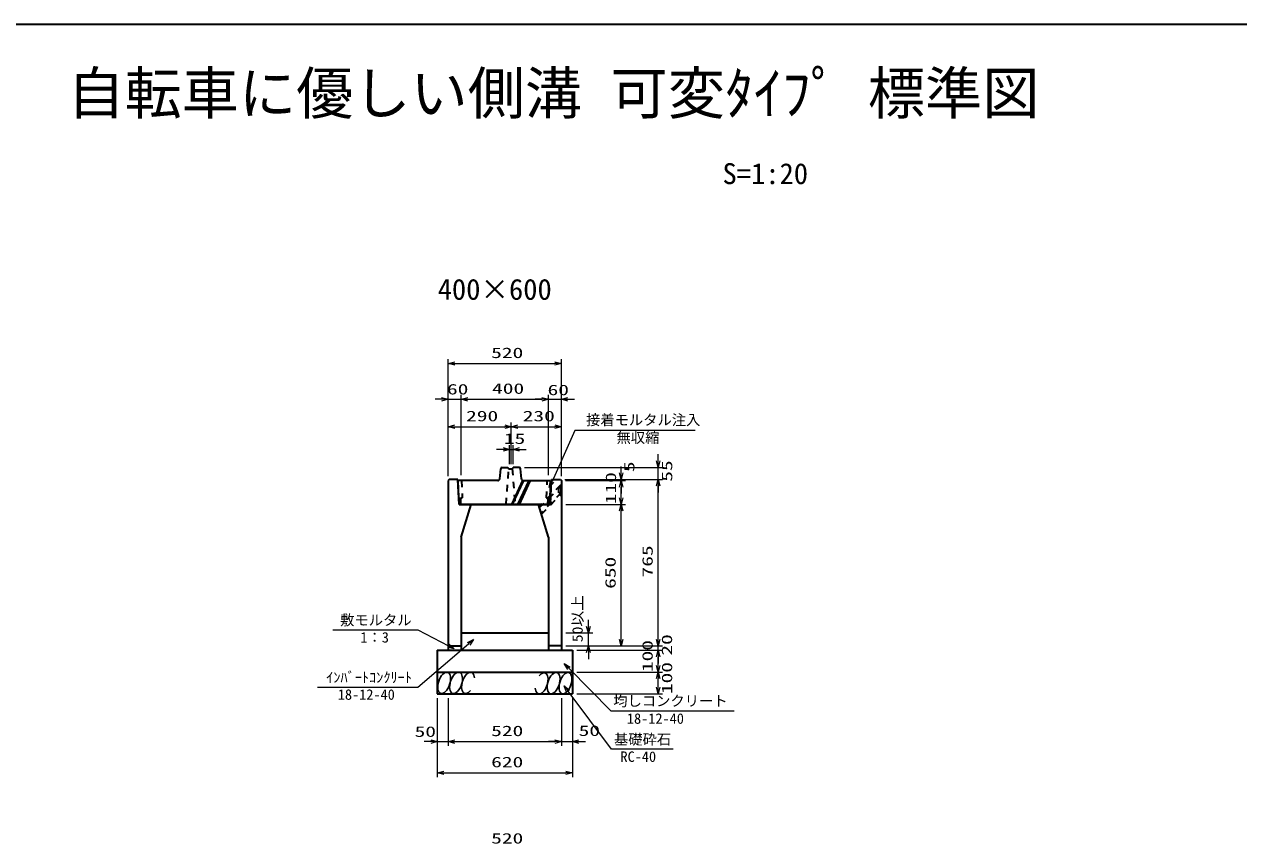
# Model space of a CAD drawing. Units: millimetres on the paper. Extents: x 15 to 1219, y 10 to 859.
# Drawn here: x 500.1 to 778.8, y 670.4 to 858.6 of the extents above; entities that cross this region are included whole.
import ezdxf
from ezdxf.enums import TextEntityAlignment as Align

# ---------------------------------------------------------------- set-up
doc = ezdxf.new("R2010")
doc.units = ezdxf.units.MM
doc.linetypes.add('USER1', pattern=[3, 1.5, -1.5])
for name, color, linetype, lineweight in [('D-STR-DIM（寸法）', 7, 'Continuous', 13), ('D-STR-HTXT(均しCON-旗)', 7, 'Continuous', 13), ('D-STR-HTXT(基礎砕石-旗)', 7, 'Continuous', 13), ('D-STR-HTXT（旗上げ）', 7, 'Continuous', 13), ('D-STR-STRF(グリ)', 7, 'Continuous', 25), ('D-STR（構造物）', 1, 'Continuous', 35)]:
    doc.layers.add(name, color=color, linetype=linetype, lineweight=lineweight)
doc.layers.add('D-STR-DIM（寸法）2', color=7, linetype='Continuous')
doc.layers.add('D-STR-TXT(文字)', color=7, linetype='Continuous')
doc.styles.add('ＭＳ ゴシック', font='')
doc.styles.get('ＭＳ ゴシック').set_extended_font_data('MS Gothic')

# ---------------------------------------------------------------- blocks, each defined once
blk = doc.blocks.new('_Open30')
at = {"color": 7, "linetype": 'Continuous', "lineweight": 13}
for p, q in [((-1, 0.2679), (0, 0)), ((0, 0), (-1, -0.2679)), ((0, 0), (-1, 0))]:
    blk.add_line(p, q, dxfattribs=at)

msp = doc.modelspace()

# ---------------------------------------------------------------- linework, layer by layer
at = {"layer": 'D-STR-DIM（寸法）'}
for p, q in [((597.366, 773.461), (597.366, 781.67)), ((598.866, 780.67), (621.866, 780.67)), ((623.366, 773.461), (623.366, 781.67)), ((595.866, 772.461), (594.366, 772.461)), ((597.366, 754.808), (597.366, 773.461)), ((597.366, 772.461), (600.366, 772.461)), ((600.366, 754.998), (600.366, 773.461)), ((600.366, 754.998), (600.366, 773.461)), ((601.866, 772.461), (603.366, 772.461)), ((601.866, 772.461), (618.866, 772.461)), ((618.866, 772.461), (617.366, 772.461)), ((620.366, 754.998), (620.366, 773.461)), ((620.366, 754.998), (620.366, 773.461)), ((620.366, 772.461), (623.366, 772.461)), ((623.366, 754.805), (623.366, 773.461)), ((624.866, 772.461), (626.366, 772.461)), ((597.366, 754.808), (597.366, 767.154)), ((611.86, 757.539), (611.86, 767.154)), ((611.86, 757.539), (611.86, 767.154)), ((623.366, 754.808), (623.366, 767.154)), ((598.866, 766.154), (610.36, 766.154)), ((613.36, 766.154), (621.866, 766.154)), ((609.966, 760.954), (608.466, 760.954)), ((611.466, 757.539), (611.466, 761.954)), ((611.466, 760.954), (612.254, 760.954)), ((612.254, 757.539), (612.254, 761.954)), ((613.754, 760.954), (615.254, 760.954)), ((645.568, 758.321), (645.568, 759.821)), ((614.865, 756.821), (646.568, 756.821)), ((637.07, 755.553), (637.07, 757.053)), ((645.568, 754.053), (645.568, 756.821)), ((624.116, 754.053), (646.568, 754.053)), ((624.116, 754.053), (638.07, 754.053)), ((624.311, 753.81), (638.07, 753.81)), ((624.364, 753.81), (638.07, 753.81)), ((625.116, 754.053), (646.568, 754.053)), ((637.07, 753.81), (637.07, 754.053)), ((645.568, 717.305), (645.568, 752.553)), ((645.568, 752.553), (645.568, 751.053)), ((637.07, 749.805), (637.07, 752.31)), ((637.07, 752.31), (637.07, 750.81)), ((624.366, 748.305), (638.07, 748.305)), ((624.366, 748.305), (638.07, 748.305)), ((637.07, 717.305), (637.07, 746.805)), ((629.555, 720.305), (629.555, 721.805)), ((624.366, 718.805), (630.555, 718.805)), ((629.555, 715.805), (629.555, 718.805)), ((645.568, 717.305), (645.568, 718.805)), ((624.366, 715.805), (646.568, 715.805)), ((624.366, 715.805), (638.07, 715.805)), ((624.366, 715.805), (646.568, 715.805)), ((624.366, 715.805), (630.555, 715.805)), ((626.866, 714.805), (646.568, 714.805)), ((626.866, 714.805), (646.568, 714.805)), ((629.555, 714.305), (629.555, 712.805)), ((645.568, 714.805), (645.568, 715.805)), ((645.568, 711.305), (645.568, 713.305)), ((645.568, 713.305), (645.568, 711.805)), ((626.866, 709.805), (646.568, 709.805)), ((626.866, 709.805), (646.568, 709.805)), ((645.568, 706.305), (645.568, 708.305)), ((594.866, 703.805), (594.866, 692.838)), ((594.866, 702.805), (594.866, 685.681)), ((597.366, 703.805), (597.366, 692.838)), ((597.366, 703.805), (597.366, 692.838)), ((623.366, 703.805), (623.366, 692.838)), ((623.366, 702.805), (623.366, 692.838)), ((625.866, 703.805), (625.866, 692.838)), ((625.866, 702.805), (625.866, 685.681)), ((626.866, 704.805), (646.568, 704.805)), ((593.366, 693.838), (591.866, 693.838)), ((594.866, 693.838), (597.366, 693.838)), ((598.866, 693.838), (621.866, 693.838)), ((598.866, 693.838), (600.366, 693.838)), ((621.866, 693.838), (620.366, 693.838)), ((623.366, 693.838), (625.866, 693.838)), ((627.366, 693.838), (628.866, 693.838)), ((596.366, 686.681), (624.366, 686.681))]:
    msp.add_line(p, q, dxfattribs=at)
at = {"layer": 'D-STR-HTXT(均しCON-旗)'}
for points in [[(570.927, 719.509), (590.407, 719.509), (597.45, 715.854)], [(567.373, 706.375), (590.407, 706.375), (602.064, 716.286)], [(663.013, 700.858), (634.806, 700.858), (625.083, 710.675)]]:
    msp.add_lwpolyline(points, dxfattribs=at)
at = {"layer": 'D-STR-HTXT(基礎砕石-旗)'}
msp.add_lwpolyline([(648.987, 692.108), (634.883, 692.108), (624.88, 705.434)], dxfattribs=at)
at = {"layer": 'D-STR-HTXT（旗上げ）'}
msp.add_lwpolyline([(654.087, 765.297), (626.466, 765.297), (621.199, 753.58)], dxfattribs=at)
at = {"layer": 'D-STR-STRF(グリ)'}
for centre, major_axis in [((596.46, 707.329), (0.79, 2.421)), ((599.182, 707.329), (0.79, 2.421)), ((621.57, 707.248), (-0.771, -2.427)), ((624.291, 707.269), (-0.771, -2.427))]:
    msp.add_ellipse(centre, major_axis=major_axis, ratio=0.5139, dxfattribs=at)
for centre, major_axis in [((601.922, 707.329), (0.79, 2.421)), ((618.829, 707.226), (-0.771, -2.427))]:
    msp.add_ellipse(centre, major_axis=major_axis, ratio=0.5139, start_param=5.3575563, end_param=10.3750652, dxfattribs=at)
at = {"layer": 'D-STR（構造物）', "color": 2}
msp.add_line((15.125, 858.596), (1218.692, 858.596), dxfattribs=at)
at = {"layer": 'D-STR（構造物）'}
for p, q in [((609.23, 754.218), (609.422, 756.524)), ((609.727, 756.799), (611.065, 756.773)), ((611.065, 756.773), (611.296, 756.518)), ((611.296, 756.518), (612.084, 756.518)), ((611.296, 756.518), (612.084, 756.518)), ((612.084, 756.518), (612.315, 756.773)), ((613.664, 756.8), (612.315, 756.773)), ((614.161, 754.218), (613.969, 756.525)), ((597.616, 754.053), (597.366, 753.808)), ((597.366, 753.808), (597.366, 715.805)), ((599.616, 754.013), (597.616, 754.053)), ((599.866, 748.305), (599.616, 754.013)), ((599.674, 753.655), (599.817, 753.805)), ((599.917, 748.305), (599.674, 753.655)), ((608.781, 753.805), (599.817, 753.805)), ((614.445, 753.805), (611.881, 748.305)), ((612.153, 748.305), (614.718, 753.805)), ((613.39, 748.305), (615.955, 753.805)), ((616.204, 753.805), (613.639, 748.305)), ((614.609, 753.805), (620.717, 753.805)), ((620.86, 753.655), (620.616, 748.305)), ((620.717, 753.805), (620.86, 753.655)), ((620.866, 748.305), (621.116, 754.013)), ((621.116, 754.013), (623.116, 754.053)), ((623.116, 754.053), (623.366, 753.808)), ((623.366, 753.805), (623.366, 715.805)), ((620.866, 748.305), (599.866, 748.305)), ((599.916, 748.305), (620.816, 748.305)), ((620.616, 748.305), (599.917, 748.305)), ((600.366, 740.805), (602.616, 748.305)), ((620.366, 740.805), (618.116, 748.305)), ((600.366, 740.805), (600.366, 715.805)), ((620.366, 740.805), (620.366, 715.805)), ((600.366, 718.805), (620.366, 718.805)), ((594.866, 714.805), (625.866, 714.805)), ((594.866, 714.805), (594.866, 704.805)), ((597.366, 715.805), (600.366, 715.805)), ((597.366, 715.805), (597.366, 714.805)), ((600.366, 715.805), (600.366, 714.805)), ((623.366, 715.805), (620.366, 715.805)), ((620.366, 715.805), (620.366, 714.805)), ((623.366, 715.805), (623.366, 714.805)), ((625.866, 714.805), (625.866, 704.805)), ((594.866, 709.805), (625.866, 709.805)), ((594.866, 704.805), (625.866, 704.805))]:
    msp.add_line(p, q, dxfattribs=at)
at = {"layer": 'D-STR（構造物）', "linetype": 'USER1'}
for p, q in [((610.674, 748.305), (611.296, 756.518)), ((612.084, 756.518), (612.705, 748.305)), ((600.425, 753.805), (600.593, 749.795)), ((623.116, 752.711), (618.253, 747.848)), ((618.333, 747.579), (623.291, 752.536)), ((619.94, 749.795), (620.11, 753.807)), ((623.291, 752.536), (623.043, 752.783)), ((623.291, 750.606), (623.291, 752.536)), ((600.251, 749.656), (599.851, 749.767)), ((600.593, 749.795), (600.251, 749.656)), ((623.291, 750.95), (618.699, 746.359)), ((618.773, 746.114), (623.291, 750.631)), ((620.282, 749.657), (619.94, 749.795)), ((620.682, 749.767), (620.282, 749.657)), ((622.791, 750.95), (622.791, 752.036)), ((623.291, 750.95), (622.791, 750.95)), ((623.043, 750.358), (623.291, 750.606)), ((600.312, 748.305), (600.251, 749.656)), ((620.221, 748.307), (620.282, 749.657))]:
    msp.add_line(p, q, dxfattribs=at)
at = {"layer": 'D-STR（構造物）'}
for centre, radius, start, end in [((609.721, 756.499), 0.3, 88.85387, 175.23651), ((613.67, 756.5), 0.3, 4.76373, 91.1481), ((608.781, 754.255), 0.45, 270, 355.23651), ((614.609, 754.255), 0.45, 184.76373, 269.99995)]:
    msp.add_arc(centre, radius, start, end, dxfattribs=at)

# ---------------------------------------------------------------- block references
at = {"layer": 'D-STR-DIM（寸法）', "xscale": 1.5, "yscale": 1.5}
for p, rotation in [((597.366, 780.67), 180), ((600.366, 772.461), 180), ((600.366, 772.461), 180), ((623.366, 772.461), 180), ((597.366, 766.154), 180), ((611.86, 766.154), 180), ((612.254, 760.954), 180), ((645.568, 756.821), 270), ((637.07, 754.053), 270), ((637.07, 753.81), 90), ((637.07, 753.81), 90), ((645.568, 754.053), 90), ((645.568, 754.053), 90), ((637.07, 748.305), 270), ((637.07, 748.305), 90), ((629.555, 718.805), 270), ((637.07, 715.805), 270), ((645.568, 715.805), 270), ((645.568, 715.805), 270), ((629.555, 715.805), 90), ((645.568, 714.805), 90), ((645.568, 714.805), 90), ((645.568, 709.805), 270), ((645.568, 709.805), 90), ((645.568, 704.805), 270), ((597.366, 693.838), 180), ((597.366, 693.838), 180), ((625.866, 693.838), 180), ((594.866, 686.681), 180)]:
    msp.add_blockref('_Open30', p, dxfattribs=dict(at, rotation=rotation))
for p in [(623.366, 780.67), (597.366, 772.461), (620.366, 772.461), (620.366, 772.461), (611.86, 766.154), (623.366, 766.154), (611.466, 760.954), (594.866, 693.838), (623.366, 693.838), (623.366, 693.838), (625.866, 686.681)]:
    msp.add_blockref('_Open30', p, dxfattribs=at)
at = {"layer": 'D-STR-HTXT(均しCON-旗)', "xscale": 1.5, "yscale": 1.5}
for p, rotation in [((603.207, 717.257), 40.37163), ((598.782, 715.163), 332.57325), ((624.027, 711.74), 134.72505)]:
    msp.add_blockref('_Open30', p, dxfattribs=dict(at, rotation=rotation))
at = {"layer": 'D-STR-HTXT(基礎砕石-旗)', "xscale": 1.5, "yscale": 1.5, "rotation": 126.89552}
msp.add_blockref('_Open30', (623.979, 706.634), dxfattribs=at)
at = {"layer": 'D-STR-HTXT（旗上げ）', "xscale": 1.5, "yscale": 1.5, "rotation": 245.79582}
msp.add_blockref('_Open30', (620.584, 752.212), dxfattribs=at)

# ---------------------------------------------------------------- texts
at = {"layer": 'D-STR-DIM（寸法）', "style": 'ＭＳ ゴシック', "width": 1.5}
for s, p in [('520', (607.241, 781.207)), ('60', (597.101, 772.855)), ('400', (607.449, 772.999)), ('60', (620.185, 772.684)), ('290', (601.488, 766.691)), ('230', (614.488, 766.691)), ('15', (610.147, 761.491)), ('50', (589.668, 694.205)), ('520', (607.241, 694.376)), ('50', (627.317, 694.413)), ('620', (607.241, 687.218)), ('520', (607.241, 669.699))]:
    msp.add_text(s, height=2.405, dxfattribs=at).set_placement(p, align=Align.BOTTOM_LEFT)
at = {"layer": 'D-STR-DIM（寸法）', "style": 'ＭＳ ゴシック'}
for s, width, p in [('55', 1.5, (649.508, 753.531)), ('110', 1.5, (636.627, 748.363)), ('5', 1.5, (640.834, 755.74)), ('765', 1.5, (645.031, 731.55)), ('650', 1.5, (636.533, 728.93)), ('50以上', 1.1, (628.973, 716.669)), ('100', 1.5, (645.031, 709.805)), ('20', 1.5, (649.483, 713.587)), ('100', 1.5, (649.503, 704.75))]:
    msp.add_text(s, height=2.405, rotation=90, dxfattribs=dict(at, width=width)).set_placement(p, align=Align.BOTTOM_LEFT)
at = {"layer": 'D-STR-DIM（寸法）2', "style": 'ＭＳ ゴシック'}
msp.add_text('S=1:20', height=4.811, dxfattribs=at).set_placement((660.324, 820.438), align=Align.BOTTOM_LEFT)
at = {"layer": 'D-STR-HTXT(均しCON-旗)', "style": 'ＭＳ ゴシック'}
for s, p in [('敷モルタル', (572.576, 719.831)), ('1：3', (577.222, 715.858)), ('ｲﾝﾊﾞｰﾄｺﾝｸﾘｰﾄ', (569.376, 706.658)), ('18-12-40', (572.043, 702.724)), ('均しコンクリート', (635.253, 701.268)), ('18-12-40', (638.387, 697.207))]:
    msp.add_text(s, height=2.405, dxfattribs=at).set_placement(p, align=Align.BOTTOM_LEFT)
at = {"layer": 'D-STR-HTXT(基礎砕石-旗)', "style": 'ＭＳ ゴシック'}
for s, p in [('基礎砕石', (635.419, 692.443)), ('RC-40', (636.907, 688.457))]:
    msp.add_text(s, height=2.405, dxfattribs=at).set_placement(p, align=Align.BOTTOM_LEFT)
at = {"layer": 'D-STR-HTXT（旗上げ）', "style": 'ＭＳ ゴシック'}
for s, p in [('接着モルタル注入', (629.004, 765.8)), ('無収縮', (636.007, 761.723))]:
    msp.add_text(s, height=2.405, dxfattribs=at).set_placement(p, align=Align.BOTTOM_LEFT)
at = {"layer": 'D-STR-TXT(文字)', "style": 'ＭＳ ゴシック'}
for s, height, p in [('自転車に優しい側溝 可変ﾀｲﾌﾟ 標準図', 9.621, (509.991, 835.087)), ('400×600', 4.811, (594.96, 793.872))]:
    msp.add_text(s, height=height, dxfattribs=at).set_placement(p, align=Align.BOTTOM_LEFT)

doc.saveas('drawing.dxf')
